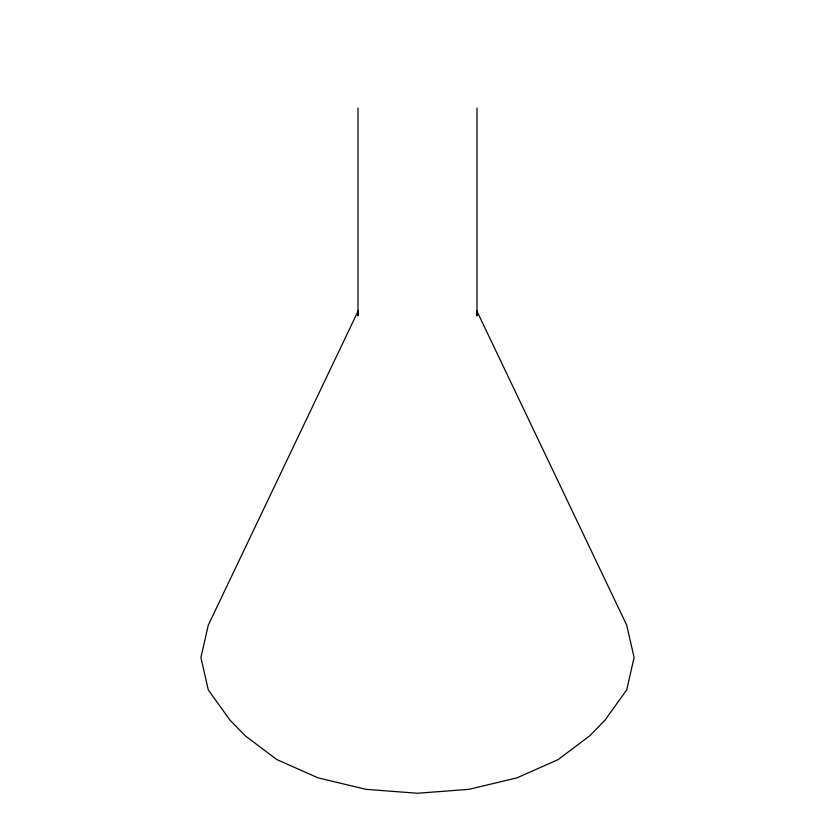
<?xml version="1.0" encoding="UTF-8"?>
<svg xmlns="http://www.w3.org/2000/svg" width="835" height="835" viewBox="0 0 835 835"><rect width="100%" height="100%" fill="white"/><g stroke="black" fill="none" stroke-linecap="round" stroke-linejoin="round"><path stroke-width="1.25" d="M358.591 313.344L358.006 315.88L358.006 108.059M358.361 310.516L208.28 625.164L200.901 657.521L208.28 689.887L229.917 720.052L245.292 735.844L276.896 759.62L318.072 777.865L366.033 789.336L417.5 793.25L468.967 789.336L516.928 777.865L558.104 759.62L589.708 735.844L605.083 720.052L626.72 689.887L634.099 657.521L626.72 625.164L476.639 310.516M476.409 313.344L476.994 315.88L476.994 108.059"/></g></svg>
